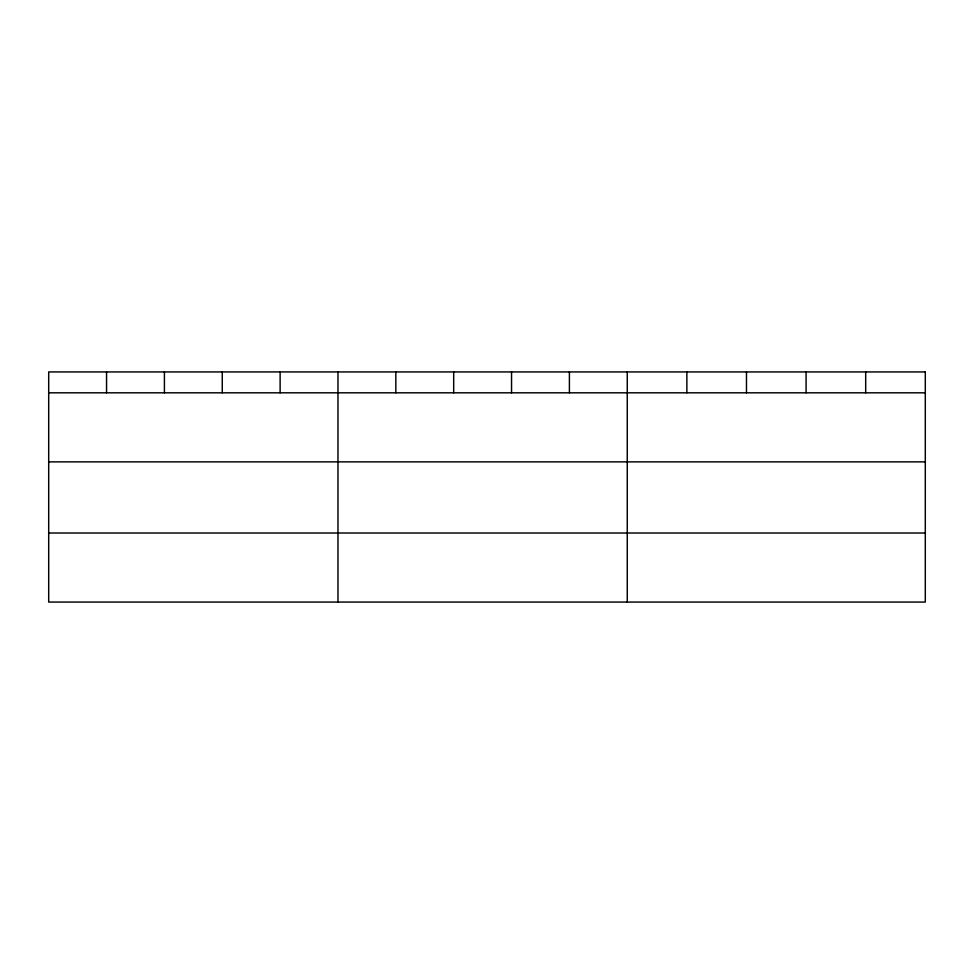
<?xml version="1.0" encoding="UTF-8"?>
<svg xmlns="http://www.w3.org/2000/svg" width="974" height="974" viewBox="0 0 974 974"><rect width="100%" height="100%" fill="white"/><g stroke="black" fill="none" stroke-linecap="round" stroke-linejoin="round"><path stroke-width="1.46" d="M48.7 392.814L925.3 392.814M48.7 461.871L925.3 461.871M48.7 533.009L925.3 533.009M865.691 371.934L865.691 392.814M806.082 371.934L806.082 392.814M746.474 371.934L746.474 392.814M686.865 371.934L686.865 392.814M627.256 371.934L627.256 602.066M569.4 371.934L569.4 392.814M511.545 371.934L511.545 392.814M453.689 371.934L453.689 392.814M395.834 371.934L395.834 392.814M337.978 371.934L337.978 602.066M280.122 371.934L280.122 392.814M222.267 371.934L222.267 392.814M164.411 371.934L164.411 392.814M106.556 371.934L106.556 392.814M925.3 371.934L48.7 371.934L48.7 602.066L925.3 602.066L925.3 371.934"/></g></svg>
